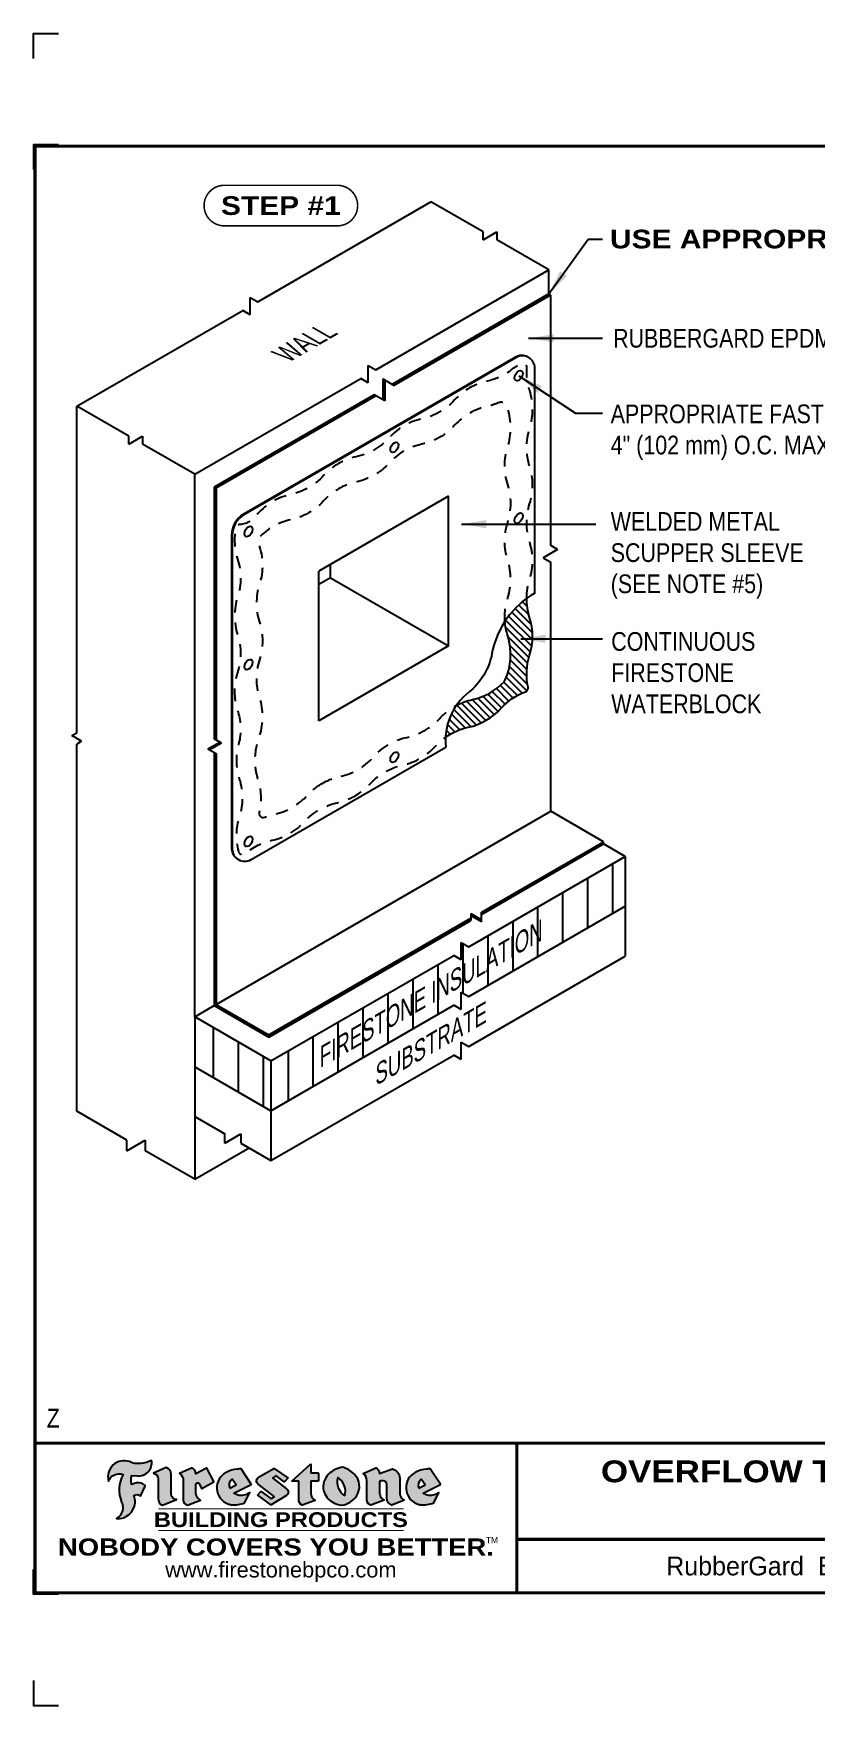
# Model space of a CAD drawing. Header units: inches. Extents: x 255.4 to 275.5, y 73.5 to 90.2.
# Drawn here: x 255.45 to 263.29, y 73.47 to 90.24 of the extents above; entities that cross this region are included whole.
import ezdxf
from ezdxf.enums import TextEntityAlignment as Align

# ---------------------------------------------------------------- set-up
doc = ezdxf.new("R2010")
doc.units = ezdxf.units.IN
doc.header["$MEASUREMENT"] = 0
doc.linetypes.add('HIDDEN2', pattern=[0.1875, 0.125, -0.0625])
doc.layers.get('0').update_dxf_attribs({"linetype": 'CONTINUOUS'})
doc.layers.get('DEFPOINTS').update_dxf_attribs({"linetype": 'CONTINUOUS'})
for name, color, linetype in [('FSBP-ACCESSORY-OTHER', 7, 'CONTINUOUS'), ('FSBP-ANNO-NOTE', 7, 'CONTINUOUS'), ('FSBP-INSULATION', 7, 'CONTINUOUS'), ('FSBP-MEMBRANE', 7, 'CONTINUOUS'), ('FSBP-SEALANTS', 1, 'CONTINUOUS'), ('FSBP-SUBSTRATE-GENERIC', 9, 'CONTINUOUS'), ('FSBP-TTLB', 7, 'CONTINUOUS'), ('FSBP-TTLB-BORDER', 7, 'CONTINUOUS'), ('FSBP-TTLB-TEXT', 7, 'CONTINUOUS'), ('FSBP-WALL-CURB', 9, 'CONTINUOUS')]:
    doc.layers.add(name, color=color, linetype=linetype)
doc.styles.add('FSBP_ARIAL', font='arial.ttf')
doc.styles.add('FSBP_ARIAL_BOLD', font='')
doc.styles.add('FSBP_ARIAL_NAR', font='ARIALN.TTF')
doc.styles.add('FSBP_BANKGOTHIC', font='bgothm.ttf')
doc.styles.get('FSBP_ARIAL_BOLD').set_extended_font_data('Arial Black')
doc.dimstyles.new('FSBP-LEADER', dxfattribs={"dimtxt": 0.1875, "dimasz": 0.25, "dimexe": 0.0625, "dimexo": 0.125, "dimgap": 0.125, "dimtad": 0, "dimtih": 1, "dimtoh": 1, "dimdec": 4, "dimzin": 0, "dimdsep": 46, "dimlunit": 4, "dimtxsty": 'FSBP_ARIAL_NAR', "dimcen": 0.09375, "dimclrd": 256, "dimclre": 256, "dimclrt": 256, "dimadec": 0, "dimazin": 0, "dimtfac": 1, "dimtdec": 4, "dimtofl": 0, "dimtmove": 0, "dimatfit": 3, "dimfxl": 0, "dimtolj": 1, "dimtzin": 0, "dimlwd": -1, "dimlwe": -1, "dimarcsym": 0})

# ---------------------------------------------------------------- blocks, each defined once
blk = doc.blocks.new('TTLB-EPDM_2')
at = {"layer": 'FSBP-TTLB-TEXT'}
h = blk.add_hatch(color=1, dxfattribs=at)
edge = h.paths.add_edge_path()
edge.add_arc((1.037309769669573, -0.1982514792917306), 0.1319107607348553, 264.0410451462098, 370.3106169565175)
edge.add_arc((1.027551646585694, 0.1214293576525799), 0.3273056962876235, 270.05058356628535, 295.23459397187514, ccw=False)
edge.add_arc((1.022801957313345, -0.06680179986895154), 0.1391656561713503, 249.3281275763668, 272.0749124149863, ccw=False)
edge.add_line((0.9736743133014443, -0.1970076156048179), (0.9474927838574558, -0.1852745150568325))
edge.add_arc((0.8939498971398288, -0.3394262635682071), 0.1631857907024099, 70.84590087378872, 194.3325259843273)
edge.add_arc((0.8444260109029493, -0.4259936440910768), 0.1179914261095279, 70.96950098067128, 156.9641407594482, ccw=False)
edge.add_arc((1.153141409296894, -0.4684497516079468), 0.3110405457095052, 150.3231137483159, 203.2084295854517)
edge.add_arc((0.7562495500622943, -0.6412608153899899), 0.1218587156617311, 0.8849157075190988, 24.34668939894999, ccw=False)
edge.add_arc((0.7493781665697374, -0.6475258110744375), 0.1289731377238325, -58.36655102076742, 3.6216782311386737, ccw=False)
edge.add_arc((0.8256699029544474, -0.5792158350996106), 0.1783301886510354, 267.2205474105585, 354.1381621173521)
edge.add_arc((0.7903121048625305, -0.6011409294291745), 0.212787892960859, 0.9996158580669322, 21.00503380861244)
edge.add_arc((1.01880712263941, -0.5666691048185161), 0.05136395668415847, 40.82117713173261, 125.52727787225791, ccw=False)
edge.add_line((1.057676976260041, -0.5330924682126437), (1.102776947655911, -0.4308018311949837))
edge.add_arc((1.040858222524664, -0.4699705673995949), 0.07326744446031509, 32.31675181867256, 66.31481236598174)
edge.add_arc((1.032262518825329, -0.5063316993097662), 0.1102246948011782, 69.8179132332389, 125.254734720681)
edge.add_arc((1.127708877207287, -0.368959353531244), 0.1659710644737306, 164.1569669952081, 196.5811013160487, ccw=False)
edge.add_line((0.9680425188342383, -0.3236487780942383), (1.023615334387159, -0.3294494641845773))
h = blk.add_hatch(color=1, dxfattribs=at)
edge = h.paths.add_edge_path()
edge.add_line((1.275239419159561, -0.6223407783464694), (1.415345367376062, -0.5660418822574371))
edge.add_arc((1.421019305783958, -0.5090099247487757), 0.05731350411836949, 181.9717871001989, 264.31851000495806, ccw=False)
edge.add_line((1.363739737527226, -0.5109819325197265), (1.363412352251203, -0.3102363679013962))
edge.add_arc((1.294263659668751, -0.3103491388303989), 0.06914878453844908, 0.0934405599591014, 72.42834396969012)
edge.add_line((1.315139561173908, -0.2444268274366692), (1.186839444240604, -0.3024209471341379))
edge.add_arc((1.175246268095289, -0.3585110609420917), 0.05727567197445628, -0.017399788185912257, 78.322067691347, ccw=False)
edge.add_line((1.232521937428658, -0.3585284546236807), (1.232574268422297, -0.555126496687123))
edge.add_arc((1.305699496415486, -0.5558575689677219), 0.07312888236350451, 179.4272023230205, 245.3845503102953)
h = blk.add_hatch(color=1, dxfattribs=at)
edge = h.paths.add_edge_path()
edge.add_line((1.792026821926584, -0.3839679064720229), (1.722158956877934, -0.2518542302253621))
edge.add_arc((1.720119655279638, -0.2529327078887852), 0.002306916790721817, 27.87197133405656, 117.3766794470751)
edge.add_line((1.719058846382097, -0.250884159729182), (1.610638460368705, -0.3070279753467702))
edge.add_arc((1.547088841662962, -0.3061026658494403), 0.06355635479880145, 359.165808011073, 425.8793658831422)
edge.add_line((1.573061729235633, -0.2480956029480268), (1.446879247402876, -0.3051325108639702))
edge.add_arc((1.407812067100189, -0.370357133046621), 0.07602957263902092, -3.441403975725109, 59.07992244284969, ccw=False)
edge.add_line((1.483704536400296, -0.3749210150788969), (1.483704536400296, -0.5723838140635706))
edge.add_arc((1.54053746518044, -0.568254406115083), 0.05698275005415228, 184.1557352478595, 255.3066498366543)
edge.add_line((1.526084036778343, -0.6233736605654059), (1.657291340682093, -0.570650514527486))
edge.add_arc((1.688298576827198, -0.5021390388423987), 0.0752015358480571, 207.5160880841914, 245.649226723163, ccw=False)
edge.add_arc((1.721050197024907, -0.4914488168456328), 0.1093332836229113, 179.4823365255141, 204.5537900001094, ccw=False)
edge.add_line((1.611721375809452, -0.4904610114968335), (1.611721375809452, -0.4126404716788983))
edge.add_arc((1.628589765097195, -0.414159299036043), 0.01693662875851176, 28.356188110622725, 174.8549701683585, ccw=False)
edge.add_arc((1.627340435522395, -0.4197189881350504), 0.02111886817708033, 22.216893572439517, 40.10213956426492, ccw=False)
edge.add_line((1.646891420738257, -0.4117336534413738), (1.666638796144639, -0.4549750258192233))
edge.add_arc((1.668737246926742, -0.4540167099035481), 0.002306916790685496, 204.545128184284, 299.6323508190091)
edge.add_line((1.669877862091766, -0.4560219186518992), (1.791128135493295, -0.3870515928837648))
edge.add_line((1.791128135493295, -0.3870515928837648), (1.792026821926584, -0.3839679064720229))
h = blk.add_hatch(color=1, dxfattribs=at)
h.paths.add_polyline_path([(2.063388732080512, -0.2583237030618903, 0.02524281661523788), (2.025024361750752, -0.2610532129309178, 0.1213611957758757), (1.901773912052249, -0.3008158885520373, 0.6151668103976068), (1.93274136141747, -0.6099060679591872, 0.05306812109568645), (1.967936229862175, -0.617865745600497, 0.1150932231766138), (2.099126721549737, -0.5994933789882708), (2.151195569562105, -0.4944891916583316, -0.08755405562188731), (2.104230609512001, -0.5187113292177372, -0.265591761123442), (1.992692314386659, -0.5010701623316862), (2.165347897647223, -0.4141184325909109, 0.4518949533370738), (2.166222728871162, -0.4107679608846269)])
h.paths.add_polyline_path([(2.014217313945437, -0.4188965037300676), (1.951113654018855, -0.4515330109460507, -0.3720533890450154), (1.973177450672722, -0.3607130665457561)], flags=16)
h = blk.add_hatch(color=1, dxfattribs=at)
edge = h.paths.add_edge_path()
edge.add_arc((2.260407392426802, -0.3775796671688782), 0.04152450223225729, 123.20805433950699, 232.2027298779723, ccw=False)
edge.add_line((2.237665217914071, -0.3428366421988329), (2.393535971665983, -0.2540943745380986))
edge.add_arc((2.394677353533142, -0.2560991469722482), 0.002306916790741334, 55.64644466176611, 119.65426054492559, ccw=False)
edge.add_line((2.395979141996861, -0.2541946229174954), (2.531809646140459, -0.3470380726374032))
edge.add_arc((2.530468902927946, -0.3489153772789875), 0.002306916790700397, -42.731101238422525, 54.4661353739603, ccw=False)
edge.add_line((2.532163440279987, -0.3504807552658491), (2.498457913851155, -0.3869673252714421))
edge.add_arc((2.496763376499139, -0.3854019472845934), 0.002306916790672934, 233.7527076894875, 317.26889876138785, ccw=False)
edge.add_line((2.495399362263356, -0.38726241234572), (2.413849913492982, -0.3274738082119626))
edge.add_arc((2.412485899257181, -0.3293342732731342), 0.002306916790720064, 53.75270768979358, 124.4135619297835)
edge.add_line((2.41118211687575, -0.3274311136421062), (2.382933981293377, -0.346782838468144))
edge.add_arc((2.38423776367478, -0.3486859980991606), 0.002306916790694898, 124.4135619293799, 231.8459020253626)
edge.add_line((2.382812599816248, -0.3505000469010184), (2.519899969301207, -0.4581994452042721))
edge.add_arc((2.494247019847682, -0.4908523236374461), 0.04152450223225742, -55.21225898295222, 51.84590202520428, ccw=False)
edge.add_line((2.517938320565804, -0.5249552055672808), (2.364434947484597, -0.6179520922513717))
edge.add_arc((2.36323960192349, -0.6159790200102006), 0.002306916790726996, 233.2955624372927, 301.20872157023314, ccw=False)
edge.add_line((2.361860787187538, -0.6178285429225383), (2.231266621301074, -0.5204709167214361))
edge.add_arc((2.232647938930649, -0.5186232623475259), 0.002306916790697672, 135.5134179846393, 233.21798691998708, ccw=False)
edge.add_line((2.231002150870836, -0.5170067083764565), (2.262839375599356, -0.4845937328397696))
edge.add_arc((2.264485163659225, -0.4862102868108537), 0.002306916790748497, 53.0352839999411, 135.513417985369, ccw=False)
edge.add_line((2.265872365996302, -0.4843670465239001), (2.361834678328762, -0.5565872257804898))
edge.add_arc((2.363221880665761, -0.5547439854936304), 0.002306916790627066, 233.0352840000685, 302.2362632414394)
edge.add_line((2.36445241715569, -0.5566953042850713), (2.39428499383348, -0.5378823484768844))
edge.add_arc((2.393054457343549, -0.5359310296853765), 0.002306916790685166, 302.2362632406177, 412.2027298768422)
edge.add_line((2.394468296066179, -0.5341081404551886), (2.234958295420142, -0.4103916733127022))
h = blk.add_hatch(color=1, dxfattribs=at)
edge = h.paths.add_edge_path()
edge.add_line((2.763460561272041, -0.2072496393923444), (2.763460561272041, -0.2969520779963801))
edge.add_arc((2.765767478062699, -0.2969520779963943), 0.00230691679065842, 179.9999999996471, 269.9999999996471)
edge.add_line((2.765767478062685, -0.2992589947870528), (2.835417693520355, -0.2992589947870528))
edge.add_arc((2.835417693520355, -0.3015659115777538), 0.002306916790701052, 0, 90, ccw=False)
edge.add_line((2.837724610311056, -0.3015659115777538), (2.837724610311056, -0.3790761307453892))
edge.add_arc((2.83541769352037, -0.3790761307453749), 0.002306916790686842, 269.99999999964706, 359.99999999964706, ccw=False)
edge.add_line((2.835417693520355, -0.3813830475360618), (2.765767478062685, -0.3813830475360618))
edge.add_arc((2.765767478062699, -0.3836899643267202), 0.00230691679065842, 90.00000000035294, 180.0000000003529)
edge.add_line((2.763460561272041, -0.3836899643267344), (2.763460561272041, -0.5033995910642801))
edge.add_arc((2.836735953378943, -0.5071368822038516), 0.07337063740681413, 177.0802527808789, 245.3249543133826)
edge.add_line((2.806105814540615, -0.5738080530967267), (2.674529557384915, -0.6226036013049594))
edge.add_arc((2.708610405062069, -0.564298408791804), 0.06753517344606039, 177.0345319916277, 239.6926428024901, ccw=False)
edge.add_line((2.641165668230087, -0.560804539009709), (2.641165668230087, -0.3836899643267344))
edge.add_arc((2.638858751439429, -0.3836899643267202), 0.00230691679065842, 359.9999999996471, 449.999999999647)
edge.add_line((2.638858751439443, -0.3813830475360618), (2.572857950769389, -0.3813830475360618))
edge.add_line((2.572857950769389, -0.3813830475360618), (2.763460561272041, -0.2072496393923444))
h = blk.add_hatch(color=1, dxfattribs=at)
edge = h.paths.add_edge_path(flags=16)
edge.add_arc((2.940363509127394, -0.4847985213681437), 0.1684614578629418, 344.5558804047865, 417.0140046669545)
edge.add_arc((3.194458079644619, -0.3883534532477785), 0.1684614578629414, 164.5558804047864, 237.0140046669546)
edge = h.paths.add_edge_path()
edge.add_arc((3.069375116502199, -0.4399344555144872), 0.1828726885096673, 136.0914512150047, 191.213418978326)
edge.add_arc((3.064939550433406, -0.4318234379590333), 0.1803148804748503, 194.0167254156723, 240.6663730831859)
edge.add_arc((3.098047041778981, -0.3845058757092554), 0.2378525180183701, 239.2975390661776, 264.2889872773176)
edge.add_arc((3.04884478212623, -0.4190232383793012), 0.203760689247156, 277.1986764832036, 326.503572961274)
edge.add_arc((3.077739326803546, -0.4341046616465112), 0.171374865791709, 325.3768876809902, 406.3828327799087)
edge.add_arc((3.011839488065919, -0.4896144380417797), 0.2571945645850002, 44.28462553519766, 73.82901434867304)
edge.add_arc((3.117152499586992, -0.4983433120546693), 0.2579560664039132, 97.50292863483666, 134.1039137579027)
h = blk.add_hatch(color=1, dxfattribs=at)
edge = h.paths.add_edge_path()
edge.add_line((3.322690228557462, -0.5721896537377091), (3.322690228557462, -0.3749210150788969))
edge.add_arc((3.246797759257384, -0.3703571330465745), 0.076029572638996, 356.5585960242387, 419.0799224428129)
edge.add_line((3.285864939560099, -0.3051325108639702), (3.412047421392799, -0.2480956029480268))
edge.add_arc((3.386074533820159, -0.3061026658494941), 0.06355635479883807, 0.3962622833877276, 65.87936588318718, ccw=False)
edge.add_line((3.449629368605429, -0.3056631084210863), (3.580526418688805, -0.2593848434574539))
edge.add_arc((3.555744121700958, -0.3530904070730321), 0.09692726601172152, 2.366977007666776, 75.18615851992018, ccw=False)
edge.add_line((3.652588689330287, -0.3490873311063041), (3.652588689330287, -0.4883770011386872))
edge.add_arc((3.761877549389556, -0.4914934052703811), 0.1093332836229047, 178.3666365323574, 204.5537900000422)
edge.add_arc((3.729125929191727, -0.5021836272670953), 0.07520153584796169, 207.5160880841711, 245.2240541443093)
edge.add_line((3.697611150971852, -0.5704631245385627), (3.572585913552643, -0.6207021253773775))
edge.add_arc((3.59534718600759, -0.5526356419907701), 0.07177131519198746, 180.3328587115751, 251.51018566665869, ccw=False)
edge.add_line((3.523577081955409, -0.5530525936986663), (3.523577081955409, -0.4153032515383615))
edge.add_arc((3.486319529276879, -0.4148773504126441), 0.0372599868942854, 359.3450650296066, 449.0500281941028)
edge.add_arc((3.482769874121713, -0.4419622099033496), 0.06447454900600783, 86.29402372314017, 119.8211331593848)
edge.add_line((3.450707067966732, -0.3860252459975726), (3.450707067966732, -0.4904610114968335))
edge.add_arc((3.560035889182251, -0.491448816845647), 0.1093332836229751, 179.4823365255069, 204.5537900001023)
edge.add_arc((3.527284268984408, -0.5021390388424952), 0.07520153584796385, 207.5160880841699, 245.6492267231416)
edge.add_line((3.496277032839316, -0.570650514527486), (3.365069728935509, -0.6233736605654059))
edge.add_arc((3.37950248606194, -0.5682868177318081), 0.05694615642555727, 183.9298782390169, 255.318496325343, ccw=False)
h = blk.add_hatch(color=1, dxfattribs=at)
h.paths.add_polyline_path([(3.957695472291277, -0.2583237030618903, 0.02524281661523822), (3.919331101961575, -0.2610532129309178, 0.1085638477195505), (3.807890832595604, -0.2939221658134414, 0.6425897848490651), (3.827048101628293, -0.6099060679591872, 0.05306812109569052), (3.862242970072884, -0.617865745600497, 0.1150932231766133), (3.993433461760503, -0.5994933789882708), (4.045502309772871, -0.4944891916583316, -0.08755405562189084), (3.998537349722767, -0.5187113292177372, -0.2655917611234366), (3.886999054597368, -0.5010701623316862), (4.059654637857989, -0.4141184325909109, 0.4518949533370731), (4.060529469081928, -0.4107679608846269)])
h.paths.add_polyline_path([(3.90852405415626, -0.4188965037300676), (3.845420394229677, -0.4515330109460507, -0.3720533890450147), (3.867484190883488, -0.3607130665457561)], flags=16)
at = {"layer": 'DEFPOINTS', "linetype": 'Continuous', "ltscale": 1.75}
for points in [[(-0.015625, 13.88083333333333), (-0.015625, 14.13083333333333), (0.234375, 14.13083333333333)], [(-0.015625, -2.380833333333342), (-0.015625, -2.630833333333342), (0.234375, -2.630833333333342)]]:
    blk.add_lwpolyline(points, dxfattribs=at)
at = {"layer": 'DEFPOINTS', "color": 1}
for points in [[(0.234375, 13.015625), (-0.015625, 13.015625), (-0.015625, 12.765625)], [(0.234375, -1.515625), (-0.015625, -1.515625), (-0.015625, -1.265625)]]:
    blk.add_lwpolyline(points, dxfattribs=at)
at = {"layer": 'FSBP-TTLB', "const_width": 0.03125}
for points in [[(0, 0), (0, -1.5), (20, -1.5), (20, 0), (0, 0)], [(4.825208527206769, 0), (4.825208527206769, -0.9643749050531198)], [(4.825208527206769, -0.9643749050531198), (15.84028770518938, -0.9643749050531198)], [(4.825208527206769, -0.9643749050531198), (4.825208527206769, -1.5)]]:
    blk.add_lwpolyline(points, dxfattribs=at)
at = {"layer": 'FSBP-TTLB-BORDER', "const_width": 0.03125}
blk.add_lwpolyline([(20, 0), (20, 13), (0, 13), (0, 0)], dxfattribs=at)
at = {"layer": 'FSBP-TTLB-TEXT', "color": 1}
blk.add_line((0.7358432058323388, -0.379822754145593), (0.7358432058323388, -0.379822754145593), dxfattribs=at)
for points in [[(1.023615323725323, -0.3294494630716969, 0.5000510906601082), (1.167090420776901, -0.1746414942047778, -0.1103304102359608), (1.027840608309816, -0.2058762110801382, -0.09957876667165425), (0.9736743133014443, -0.1970076156048179), (0.9474927838574558, -0.1852745150568325, 0.5978159689075124), (0.7358432058323388, -0.379822754145593, -0.3938834584182213), (0.8828996422548698, -0.3144510229727047, 0.2349406564350952), (0.86727108227484, -0.5910237178633082, -0.1027304183841549), (0.8780937320133262, -0.6393788197974146, -0.2772692352614086), (0.8170223912655956, -0.7573362346216896, 0.3985429150902959), (1.003067614090241, -0.5974286950643517, 0.0875124847930418), (0.9889600163401155, -0.5248671157293501, -0.3874031597924062), (1.057676976260041, -0.5330924682126437), (1.102776947655911, -0.4308018311949837, 0.1494423498871741), (1.07029056398062, -0.4028746979725923, 0.2467195073738216), (0.9686394281704906, -0.4163228904100862, -0.1424285161541127), (0.9680425188342383, -0.3236487780942383), (1.023615334387159, -0.3294494641845773)], [(2.166222728871162, -0.4107679608846269), (2.063388732080512, -0.2583237030618903, 0.02524281661523788), (2.025024361750752, -0.2610532129309178, 0.1085638477195265), (1.913584092384895, -0.2939221658134414, 0.6425897848491228), (1.93274136141747, -0.6099060679591872, 0.05306812109568648), (1.967936229862175, -0.617865745600497, 0.1150932231766137), (2.099126721549737, -0.5994933789882708), (2.151195569562105, -0.4944891916583316, -0.0875540556218873), (2.104230609512001, -0.5187113292177372, -0.2655917611234418), (1.992692314386659, -0.5010701623316862), (2.165347897647223, -0.4141184325909109)], [(2.763460561272041, -0.2072496393923444), (2.763460561272041, -0.2969520779963801, 0.4142135623730958), (2.765767478062685, -0.2992589947870528), (2.835417693520355, -0.2992589947870528, -0.414213562373095), (2.837724610311056, -0.3015659115777538), (2.837724610311056, -0.3790761307453892, -0.4142135623730938), (2.835417693520355, -0.3813830475360618), (2.765767478062685, -0.3813830475360618, 0.4142135623730958), (2.763460561272041, -0.3836899643267344), (2.763460561272041, -0.5033995910642801, 0.3068985753588853), (2.806105814540615, -0.5738080530967267), (2.674529557384915, -0.6226036013049594, -0.2804194150632976), (2.641165668230087, -0.560804539009709), (2.641165668230087, -0.3836899643267344, 0.414213562373095), (2.638858751439443, -0.3813830475360618), (2.572857950769389, -0.3813830475360618), (2.763460561272041, -0.2072496393923444)], [(4.060529469081928, -0.4107679608846269), (3.957695472291277, -0.2583237030618903, 0.02524281661523788), (3.919331101961575, -0.2610532129309178, 0.1085638477195265), (3.807890832595604, -0.2939221658134414, 0.6425897848491228), (3.827048101628293, -0.6099060679591872, 0.05306812109568648), (3.862242970072884, -0.617865745600497, 0.1150932231766137), (3.993433461760503, -0.5994933789882708), (4.045502309772871, -0.4944891916583316, -0.0875540556218873), (3.998537349722767, -0.5187113292177372, -0.2655917611234418), (3.886999054597368, -0.5010701623316862), (4.059654637857989, -0.4141184325909109)], [(4.059654637857989, -0.4141184325909109, 0.4518949533370731), (4.060529469081928, -0.4107679608846269, 0.4518949533370731)]]:
    blk.add_lwpolyline(points, format="xyb", dxfattribs=at)
for points in [[(1.275239419159561, -0.6223407783464694), (1.415345367376062, -0.5660418822574371, -0.3756100036733062), (1.363739737527226, -0.5109819325197265), (1.363412352251203, -0.3102363679013962, 0.3265360292958048), (1.315139561173908, -0.2444268274366692), (1.186839444240604, -0.3024209471341379, -0.3557863980845349), (1.232521937428658, -0.3585284546236807), (1.232574268422297, -0.555126496687123, 0.2960110723418457)], [(1.792026821926584, -0.3839679064720229), (1.722158956877934, -0.2518542302253621, 0.4116839150163434), (1.719058846382097, -0.250884159729182), (1.610638460368705, -0.3070279753467702, 0.2996033003794034), (1.573061729235633, -0.2480956029480268), (1.446879247402876, -0.3051325108639702, -0.2797757560995365), (1.483704536400296, -0.3749210150788969), (1.483704536400296, -0.5723838140635706, 0.320828638474519), (1.526084036778343, -0.6233736605654059), (1.657291340682093, -0.570650514527486, -0.1679398621276611), (1.621603752698661, -0.5368819723450571, -0.1098333365370753), (1.611721375809452, -0.4904610114968335), (1.611721375809452, -0.4126404716788983, -0.743334502655012), (1.64349420176768, -0.4061152228778298, -0.07819791644735608), (1.646891420738257, -0.4117336534413738), (1.666638796144639, -0.4549750258192233, 0.4404648714563479), (1.669877862091766, -0.4560219186518992), (1.791128135493295, -0.3870515928837648)], [(2.234958295420142, -0.4103916733127022, -0.5150044486718882), (2.237665217914071, -0.3428366421988329), (2.393535971665983, -0.2540943745380986, -0.2867822934100265), (2.395979141996861, -0.2541946229174954), (2.531809646140459, -0.3470380726374032, -0.4515027974650387), (2.532163440279987, -0.3504807552658491), (2.498457913851155, -0.3869673252714421, -0.3814439164929681), (2.495399362263356, -0.38726241234572), (2.413849913492982, -0.3274738082119626, 0.3184718635035665), (2.41118211687575, -0.3274311136421062), (2.382933981293377, -0.346782838468144, 0.5064094529656681), (2.382812599816248, -0.3505000469010184), (2.519899969301207, -0.4581994452042721, -0.5043597839115849), (2.517938320565804, -0.5249552055672808), (2.364434947484597, -0.6179520922513717, -0.3053163970316367), (2.361860787187538, -0.6178285429225383), (2.231266621301074, -0.5204709167214361, -0.4541703869768119), (2.231002150870836, -0.5170067083764565), (2.262839375599356, -0.4845937328397696, -0.3762644290664977), (2.265872365996302, -0.4843670465239001), (2.361834678328762, -0.5565872257804898, 0.3114700032088108), (2.36445241715569, -0.5566953042850713), (2.39428499383348, -0.5378823484768844, 0.520381097387146), (2.394468296066179, -0.5341081404551886)], [(2.937624918725987, -0.3131105398334029, 0.2452625673097023), (2.889993533867141, -0.4754966266250307, 0.2064059665179019), (2.976604338974084, -0.5890186876871866, 0.1094800500670344), (3.074378098474654, -0.6211778035979165, 0.2185147641853038), (3.218764944843201, -0.5314757029352819, 0.3689489483072479), (3.195959963110113, -0.3100352223135445, 0.1296305888694145), (3.0834694040758, -0.242595816912754, 0.1610736375384317)], [(3.322690228557462, -0.5721896537377091), (3.322690228557462, -0.3749210150788969, 0.2797757560995341), (3.285864939560099, -0.3051325108639702), (3.412047421392799, -0.2480956029480268, -0.2937618496109166), (3.449629368605429, -0.3056631084210863), (3.580526418688805, -0.2593848434574539, -0.3288760160581939), (3.652588689330287, -0.3490873311063041), (3.652588689330287, -0.4883770011386872, 0.114762897203527), (3.662431105063263, -0.536926560769686, 0.166032965990522), (3.697611150971852, -0.5704631245385627), (3.572585913552643, -0.6207021253773775, -0.3209557512194564), (3.523577081955409, -0.5530525936986663), (3.523577081955409, -0.4153032515383615, 0.4127061514896111), (3.48693727661589, -0.3776224848030694, 0.1473421876160361), (3.450707067966732, -0.3860252459975726), (3.450707067966732, -0.4904610114968335, 0.1098333365370753), (3.460589444855941, -0.5368819723450855, 0.1679398621276611), (3.496277032839316, -0.570650514527486), (3.365069728935509, -0.6233736605654059, -0.3219729545308964), (3.322690228557462, -0.5721896537377091, 29.1476284739)], [(1.951113654018855, -0.4515330109460507), (2.014217313945437, -0.4188965037300676), (1.973177450672722, -0.3607130665457561, 0.3720533890450154)], [(3.10274193015772, -0.5296595419651595, 0.3271311138286319), (3.032079658614293, -0.3434924326507627, 0.3271311138286322)], [(3.845420394229677, -0.4515330109460507), (3.90852405415626, -0.4188965037300676), (3.867484190883488, -0.3607130665457561, 0.3720533890450154)]]:
    blk.add_lwpolyline(points, format="xyb", close=True, dxfattribs=at)
at = {"layer": 'FSBP-TTLB-TEXT', "const_width": 0.0078125}
for points in [[(1.233926579809207, -0.6584455781731435), (3.691229482685259, -0.6584455781731577)], [(1.233926579809207, -0.8761560960495984), (3.691229482685259, -0.8761560960495842)]]:
    blk.add_lwpolyline(points, dxfattribs=at)
at = {"layer": 'FSBP-TTLB-TEXT', "color": 1}
for centre, start, end in [((1.789987520328282, -0.3850463841354355), 299.6323508193319, 27.87197133380463), ((2.164310260790558, -0.412058050385383), 296.7304547840455, 34.00233684987403)]:
    blk.add_arc(centre, 0.00230691679068068, start, end, dxfattribs=at)
at = {"layer": 'FSBP-TTLB-TEXT', "lineweight": 18, "style": 'FSBP_ARIAL_BOLD'}
blk.add_text('BUILDING PRODUCTS', height=0.1484375, dxfattribs=at).set_placement((2.462578031247233, -0.7673008371113639), align=Align.MIDDLE_CENTER)
at = {"layer": 'FSBP-TTLB-TEXT', "color": 1}
for s, height, style, p in [('NOBODY COVERS YOU BETTER.', 0.171875, 'FSBP_ARIAL_BOLD', (2.412604263603384, -1.041650450587369)), ('TM', 0.0625, 'FSBP_BANKGOTHIC', (4.576671173373001, -0.9725745042934193))]:
    blk.add_text(s, height=height, dxfattribs=dict(at, style=style)).set_placement(p, align=Align.MIDDLE_CENTER)
at = {"layer": 'FSBP-TTLB-TEXT'}
for s, height, style, p in [('RubberGard  EPDM', 0.1875, 'FSBP_BANKGOTHIC', (7.443365678241776, -1.23218745252656)), ('www.firestonebpco.com', 0.15625, 'FSBP_ARIAL', (2.462578031247233, -1.268657306740124))]:
    blk.add_text(s, height=height, dxfattribs=dict(at, style=style)).set_placement(p, align=Align.MIDDLE_CENTER)
for tag, height, style, p in [('MAXIMUM_WARRANTY', 0.1875, 'FSBP_ARIAL_BOLD', (18.03987100774941, 0.2240244307510579)), ('ACCPT_SYSTEMS', 0.21875, 'FSBP_ARIAL', (12.49438170418193, -1.23218745252656))]:
    blk.add_attdef(tag, text='', height=height, dxfattribs=dict(at, style=style)).set_placement(p, align=Align.MIDDLE_LEFT)
for tag, height, style, p in [('DETAIL_DESCP_LINE_1', 0.21875, 'FSBP_ARIAL_BOLD', (10.33118450231211, -0.2831249841755152)), ('DETAIL_DESCP_LINE_2', 0.21875, 'FSBP_ARIAL_BOLD', (10.33118450231211, -0.6812499208775904)), ('ISSUE_REV_DATE', 0.21875, 'FSBP_ARIAL', (16.84069633627263, -0.7282559425942452)), ('DETAIL_NUMBER', 0.4375, 'FSBP_ARIAL', (18.91941590748775, -0.8931630692489421))]:
    blk.add_attdef(tag, text='', height=height, dxfattribs=dict(at, style=style)).set_placement(p, align=Align.MIDDLE_CENTER)

msp = doc.modelspace()

# ---------------------------------------------------------------- hatches: boundary and pattern name
at = {"layer": 'FSBP-INSULATION'}
h = msp.add_hatch(dxfattribs=at)
h.set_pattern_fill('LINE', color=256, scale=2, angle=90, style=0)
h.set_pattern_definition([(90, (0, 0), (-0.25, 1.530757942277972e-17), [])])
h.paths.add_polyline_path([(261.3744593808587, 81.4853436881077), (261.3744593808586, 81.98534368810783), (259.8064448017159, 81.08005004874651), (259.7313190271707, 81.12342393490317), (259.7313190271707, 80.94992839027655), (259.6561932526257, 80.99330227643323), (257.8257667314769, 79.93650503171628), (257.8257667314769, 79.43650503171611), (259.6561932526257, 80.49330227643307), (259.7313190271707, 80.44992839027637), (259.7313190271707, 80.62342393490304), (259.8064448017158, 80.58005004874636)])
h.paths.add_polyline_path([(257.0616561938673, 80.37766445629572), (257.0616561938673, 79.87766445629545), (257.8257667314769, 79.43650503171612), (257.8257667314769, 79.9365050317162)])
h.paths.add_polyline_path([(258.2572952151022, 79.79995654164581), (260.6986598569293, 81.14480479102942), (260.6986598569293, 81.48086222730353), (258.2572952151022, 80.13601397791994)], flags=24)
at = {"layer": 'FSBP-MEMBRANE'}
h = msp.add_hatch(color=256, dxfattribs=at)
h.paths.add_polyline_path([(259.8285227962364, 81.34279678482632), (259.8285227962364, 81.3652967848263), (257.8042161028122, 80.19656277045543), (257.8042161028122, 80.1740627704554)])
h.paths.add_polyline_path([(259.8285227962364, 81.41214691191286), (259.8285227962364, 81.38964691191286), (259.9339823803679, 81.32875979262595), (259.9339823803679, 81.35125979262594)])
h.paths.add_polyline_path([(261.1579530299123, 82.11034368810789), (261.1579530299123, 82.13284368810793), (259.9339823803678, 81.42618390411323), (259.9339823803678, 81.40368390411321)])
h.paths.add_polyline_path([(257.276097487734, 80.50147219503484), (257.2760974877339, 83.01704657574473), (257.2566119161486, 83.02829657574478), (257.2566119161488, 80.49022219503486), (257.8042161028122, 80.17406277045536), (257.8042161028122, 80.1965627704554)])
h.paths.add_polyline_path([(257.3318177565907, 83.1211242067501), (257.3123321850056, 83.13237420675009), (257.1943381781608, 83.06425033513544), (257.213823749746, 83.05300033513547)])
h.paths.add_polyline_path([(257.276097487734, 85.6764359940177), (257.2566119161487, 85.68768599401774), (257.2566119161487, 83.16454431897394), (257.276097487734, 83.15329431897389)])
h.paths.add_polyline_path([(258.878392062307, 86.60152119796857), (258.8589064907218, 86.6127711979686), (257.2566119161487, 85.68768599401771), (257.276097487734, 85.67643599401771)])
h.paths.add_polyline_path([(258.9655027142604, 86.76210438724178), (258.9460171426753, 86.77335438724177), (258.9460171426753, 86.56247783961393), (258.9655027142604, 86.55122783961394)])
h.paths.add_polyline_path([(260.6298344148341, 87.61271691167016), (260.6103488432489, 87.62396691167015), (259.0415309380299, 86.71820947178247), (259.0610165096151, 86.70695947178251)])
at = {"layer": 'FSBP-SEALANTS'}
h = msp.add_hatch(dxfattribs=at)
h.set_pattern_fill('ANSI31', color=256, scale=0.4, angle=90, style=0)
h.set_pattern_definition([(135, (37.00895314159084, 0), (-0.03535533905932738, -0.03535533905932738), [])])
h.paths.add_polyline_path([(260.3744747395359, 83.63490991619298, 0.3723032463560242), (260.4006956821879, 83.68268395855048, -0.131029199478694), (260.4166010770552, 84.00226966375912, 0.1562111424500819), (260.416746558278, 84.38105433475843, -0.0781410538569446), (260.387089496665, 84.57168460899422, 0.0898505381020508), (260.1693469026253, 84.3423940485993, 0.05966744553546718), (260.197288285371, 84.19737389122442, -0.1877316359819261), (260.1698990792797, 83.74775807380567, -0.08248302675877783), (260.1622278976743, 83.73646240218847, -0.1501961694680269), (259.8440624519955, 83.55788314532617, 0.069925208922764), (259.6818668220529, 83.49813978390009, 0.1391282791313161), (259.5743167417708, 83.17979864648872, -0.1014906117692563), (259.8026085467012, 83.28054113634333, 0.1564078712525049), (260.1310391234753, 83.47016061825393, -0.1200404413578507)])

# ---------------------------------------------------------------- linework, layer by layer
at = {"layer": 'FSBP-ACCESSORY-OTHER', "linetype": 'Continuous'}
for p, q in [((259.603537122888, 85.59522009491378), (258.3044990172114, 84.84522009491381)), ((258.4219657795943, 84.77740062803115), (258.4219657795943, 84.91303956179645))]:
    msp.add_line(p, q, dxfattribs=at)
at = {"layer": 'FSBP-ACCESSORY-OTHER'}
msp.add_line((258.4219657795943, 84.77740062803115), (258.3044990172114, 84.7095811611485), dxfattribs=at)
for points in [[(260.3969151313225, 86.99222235503453, 0.2606096530102215), (260.2749089141016, 86.99054823584416), (257.556320000856, 85.42097019496596, 0.2679491924311051), (257.4313200008561, 85.20446384401986), (257.431320000856, 82.06585658600324)], [(260.4695625266725, 84.62530885049713), (260.4695625266725, 86.87871374396751, 0.5773502691896266), (260.2820625266725, 86.98696691944056), (257.5634736134269, 85.41738887856256, 0.267949192431141), (257.4384736134269, 85.20088252761643), (257.4384736134269, 82.0617264458597, 0.5773502691896379), (257.6259736134269, 81.95347327038665), (259.5774794961845, 83.08017571712197)], [(260.4695625266727, 84.62530885049723, 0.2199081582640841), (260.0390900073536, 84.01828164836016, -0.1808569271781147), (259.8062692597254, 83.6314234154783, 0.2586474524307216), (259.5774794961845, 83.08017571712193, -2.480974137286482)], [(257.4313200008559, 82.06585658600325, 0.2768239942687528), (257.4974309325794, 81.95559744743632, 0.2768239942687528)]]:
    msp.add_lwpolyline(points, format="xyb", dxfattribs=at)
at = {"layer": 'FSBP-ACCESSORY-OTHER', "linetype": 'Continuous'}
for centre, major_axis, ratio in [((260.3071827634628, 86.8045696210264), (-0.02870495792324175, -0.04971844555217831), 0.5773502691896035), ((259.0622712455227, 86.08581962102642), (-0.02870495792324174, -0.04971844555217831), 0.5773502691896034), ((260.3071827634628, 85.37647009491377), (-0.02870495792324174, -0.04971844555217831), 0.5773502691896035), ((257.6008533766365, 85.24206962102643), (-0.02870495792324175, -0.04971844555217831), 0.5773502691896035), ((257.6008533766365, 83.9087362876931), (-0.02870495792324174, -0.04971844555217831), 0.5773502691896035), ((259.0622712455227, 82.97962056880115), (-0.02870495792324174, -0.04971844555217831), 0.5773502691896035), ((257.6008533766365, 82.13587056880118), (-0.02870495792324174, -0.04971844555217831), 0.5773502691896035)]:
    msp.add_ellipse(centre, major_axis=major_axis, ratio=ratio, dxfattribs=at)
at = {"layer": 'FSBP-ANNO-NOTE', "const_width": 0.015625}
msp.add_lwpolyline([(257.359221830459, 88.30609073011831), (258.4907908129284, 88.30609073011831, 0.9999999999999999), (258.4907908129284, 88.7130295283603), (257.359221830459, 88.7130295283603, 0.9999999999999999)], format="xyb", close=True, dxfattribs=at)
at = {"layer": 'FSBP-INSULATION', "linetype": 'Continuous'}
for p, q in [((259.8064448017158, 81.08005004874651), (261.3744593808585, 81.98534368810776)), ((261.3744593808585, 81.98534368810793), (261.1579530299124, 82.11034368810793)), ((261.3744593808586, 81.98534368810789), (261.3744593808586, 81.48534368810773)), ((259.8064448017158, 80.58005004874636), (261.3744593808585, 81.4853436881076)), ((257.8257667314769, 79.93650503171627), (259.6561932526257, 80.9933022764332)), ((259.7313190271707, 80.94992839027655), (259.6561932526257, 80.99330227643323)), ((259.7313190271707, 80.94992839027653), (259.7313190271707, 81.12342393490319)), ((259.7313190271707, 81.12342393490319), (259.8064448017158, 81.08005004874654)), ((257.0616561938673, 80.37766445629565), (257.2566119161488, 80.49022219503483)), ((257.8257667314769, 79.43650503171611), (259.6561932526257, 80.49330227643304)), ((259.7313190271707, 80.4499283902764), (259.6561932526257, 80.49330227643307)), ((259.7313190271707, 80.44992839027637), (259.7313190271707, 80.62342393490303)), ((259.7313190271707, 80.62342393490303), (259.8064448017158, 80.58005004874639)), ((257.8257667314769, 79.93650503171621), (257.0616561938673, 80.37766445629573)), ((257.0616561938673, 80.37766445629562), (257.0616561938673, 79.8776644562954)), ((257.0616561938673, 79.8776644562954), (257.8257667314769, 79.43650503171611)), ((257.8257667314769, 79.93650503171627), (257.8257667314769, 79.43650503171611))]:
    msp.add_line(p, q, dxfattribs=at)
at = {"layer": 'FSBP-MEMBRANE', "linetype": 'Continuous'}
for p, q in [((260.6103488432488, 87.62396691167014), (259.0415309380299, 86.71820947178249)), ((260.629834414834, 87.61271691167015), (259.0610165096151, 86.7069594717825)), ((260.629834414834, 87.61271691167015), (260.6103488432488, 87.62396691167014)), ((260.629834414834, 85.10115057150738), (260.629834414834, 87.61271691167015)), ((258.9460171426753, 86.77335438724175), (259.0610165096151, 86.70695947178247)), ((258.9460171426753, 86.77335438724178), (258.9460171426753, 86.56247783961398)), ((258.9655027142604, 86.76210438724179), (258.9655027142604, 86.55122783961396)), ((258.8589064907218, 86.61277119796857), (257.2566119161488, 85.68768599401771)), ((258.878392062307, 86.60152119796858), (257.276097487734, 85.67643599401772)), ((258.9655027142604, 86.55122783961396), (258.8589064907219, 86.61277119796857)), ((257.2566119161487, 85.68768599401774), (257.276097487734, 85.67643599401772)), ((257.2566119161487, 85.68768599401774), (257.2566119161487, 83.164544318974)), ((257.276097487734, 85.67643599401772), (257.276097487734, 83.15329431897392)), ((259.603537122888, 84.09522009491378), (259.603537122888, 85.59522009491378)), ((260.695579217755, 85.06319279184312), (260.551652470557, 84.98009664560475)), ((260.695579217755, 85.06319279184312), (260.629834414834, 85.10115057150738)), ((260.551652470557, 84.98009664560475), (260.629834414834, 84.93495827903065)), ((260.629834414834, 82.43775311268756), (260.629834414834, 84.93495827903065)), ((258.4219657795943, 84.77740062803115), (259.603537122888, 84.09522009491376)), ((257.3318177565907, 83.12112420675011), (257.2566119161486, 83.164544318974)), ((257.1943381781608, 83.06425033513547), (257.3123321850056, 83.13237420675013)), ((257.1943381781608, 83.0642503351355), (257.2760974877339, 83.01704657574471)), ((257.3318177565907, 83.12112420675011), (257.213823749746, 83.05300033513548)), ((257.2566119161486, 83.02829657574479), (257.2566119161487, 80.49022219503489)), ((257.2760974877339, 83.01704657574471), (257.276097487734, 80.50147219503485)), ((257.2760974877339, 80.5014721950349), (260.629834414834, 82.4377531126875)), ((259.9339823803678, 81.42618390411322), (261.1579530299124, 82.13284368810794)), ((261.1579530299123, 82.11034368810793), (261.1579530299123, 82.13284368810794)), ((259.9339823803678, 81.40368390411321), (261.1579530299124, 82.11034368810793)), ((257.8042161028122, 80.1965627704554), (259.8285227962364, 81.3652967848263)), ((257.8042161028122, 80.1740627704554), (259.8285227962364, 81.34279678482632)), ((259.8285227962364, 81.41214691191287), (259.9339823803678, 81.35125979262598)), ((259.8285227962364, 81.41214691191287), (259.8285227962364, 81.34279678482632)), ((259.9339823803678, 81.32875979262597), (259.8285227962364, 81.38964691191286)), ((259.9339823803678, 81.32875979262597), (259.9339823803678, 81.42618390411322)), ((257.2566119161487, 80.49022219503489), (257.8042161028122, 80.1740627704554)), ((257.276097487734, 80.50147219503485), (257.8042161028122, 80.1965627704554)), ((257.8042161028122, 80.17406277045542), (257.8042161028122, 80.1965627704554))]:
    msp.add_line(p, q, dxfattribs=at)
at = {"layer": 'FSBP-MEMBRANE'}
for p, q in [((258.3044990172114, 83.34522009491378), (258.3044990172114, 84.84522009491384)), ((259.603537122888, 84.09522009491378), (258.3044990172114, 83.34522009491378)), ((261.1579530299123, 82.13284368810803), (260.629834414834, 82.43775311268756))]:
    msp.add_line(p, q, dxfattribs=at)
at = {"layer": 'FSBP-SEALANTS', "linetype": 'HIDDEN2', "flags": 128}
for points in [[(260.387089496665, 84.57168460899422, -0.07732180026902805), (260.4167465580396, 84.76029209061302, 0.1564078712524583), (260.4167465580396, 85.13953105443424, -0.1569806702370001), (260.4168920390239, 85.51831451746688, 0.1564078712525052), (260.4168920390239, 85.89755348128809, -0.1569806702372034), (260.4170375200084, 86.27633694432072, 0.1564078712525052), (260.4170375200084, 86.65557590814181, -0.09617843498152984), (260.3890439977145, 86.89063195787205, 0.5745144348247586), (260.3445149083676, 86.9211672605989, 0.1306783393102121), (260.2104240248521, 86.84317084189242, -0.09566061939715939), (259.9939176739058, 86.75060115026068, 0.1564078712525018), (259.6654870971318, 86.56098166835011, -0.1564078712524899), (259.3370565203577, 86.37136218643951, 0.1564078712525052), (259.0086259435837, 86.18174270452894, -0.156407871252505), (258.6801953668096, 85.99212322261835, 0.1564078712524584), (258.3517647900355, 85.80250374070776, -0.1564078712524626), (258.0233342132614, 85.61288425879717, 0.1564078712524584), (257.6949036364873, 85.42326477688658, -0.2411278025976083), (257.5118997001031, 85.31200169302781, 0.3370707383984908), (257.4740849661259, 85.2786168295726, 0.1282054471062329), (257.4913953414975, 84.96576760451104, -0.1564078712525052), (257.4913953414975, 84.58652864068982, 0.1569806702370365), (257.4912498605132, 84.2077451776572, -0.1564078712525012), (257.4912498605132, 83.828506213836, 0.15698067024823), (257.4911043795369, 83.44972275077788, -0.127412335548001), (257.5089850088883, 83.13951304099933, 0.104550775580309), (257.4825780941958, 82.88518470502135, 0.05158328651458451), (257.508839527912, 82.76072957794123, -0.1567839067131852), (257.5088395279039, 82.38149061414549, 0.1428372296898331), (257.4991334186003, 82.0355381193624, 0.5517173846793204), (257.5663371544205, 82.01425011915876, -0.1226738642902569), (257.8356776200081, 82.1468318455646, 0.1564078712525188), (258.1641081967822, 82.33645132747519, -0.1552899029236134), (258.4907125065806, 82.52406700904339, 0.05617288133187815), (258.6225019772953, 82.56855021960646)], [(260.1693469026252, 84.34239404859927, -0.09565214972265143), (260.1974337663551, 84.57615735425796, 0.1564078712524583), (260.1974337663552, 84.95539631807885, -0.1569806702370005), (260.1975792473395, 85.33417978111149, 0.1564078712525012), (260.1975792473395, 85.71341874493271, -0.1569806702370375), (260.1977247283239, 86.09220220796533, 0.1564078712525052), (260.1977247283239, 86.47144117178655, -0.008907346587392206), (260.1913455906504, 86.49262560809305, 0.4474551303068128), (260.1076106831388, 86.53355568256507, -0.04816574265219439), (259.993917673906, 86.4971925646585, 0.1564078712525018), (259.6654870971319, 86.30757308274792, -0.1564078712524899), (259.3370565203579, 86.11795360083732, 0.1564078712525053), (259.0086259435838, 85.92833411892676, -0.156407871252505), (258.6801953668096, 85.73871463701616, 0.1564078712524584), (258.3517647900355, 85.54909515510558, -0.1564078712524626), (258.0233342132614, 85.35947567319498, 0.1387054358472474), (257.7249033488166, 85.2006987870477, 0.295566607741175), (257.7041212419527, 85.1125075134436, -0.1648814060296465), (257.710708133182, 84.71383694432073, 0.1569806702372179), (257.7105626521976, 84.33505348128811, -0.1564078712525052), (257.7105626521977, 83.95581451746722, 0.1569806702482298), (257.7104171712214, 83.57703105440912, -0.1567839067131852), (257.7104171712132, 83.19779209061338, 0.02508239867339447), (257.6943859440416, 83.13792687686689, 0.1012439053985597), (257.667184717749, 82.89164961074239, 0.054864780452351), (257.6942404630654, 82.75914341380877, -0.1366796534551386), (257.7073251954693, 82.4268766653819, 0.6078635086559259), (257.7633899484285, 82.37861429298044, -0.04210393204847424), (257.8632061285643, 82.40921295999189, 0.1564078712525188), (258.1916367053385, 82.59883244190249, -0.06852393555508664), (258.3220076680859, 82.70702555279074)], [(258.3220076680859, 82.70702555279074, -0.08585240545734193), (258.5182410151368, 82.78644812347069, 0.1564078712525205), (258.8466715919109, 82.97606760538127, -0.162500088556359), (259.1872012984473, 83.178644181505, 0.156407871252505), (259.5156318752214, 83.3682636634156, -0.0855470468474166), (259.6818668220529, 83.49813978390011, -0.0855470468474166)], [(258.6225019772953, 82.56855021960646, 0.09936200717046356), (258.8191430833547, 82.71368649095399, -0.1552899029236381), (259.145747393153, 82.9013021725222, 0.156407871252505), (259.4741779699271, 83.09092165443278, -0.05405912863037349), (259.5743167417708, 83.17979864648873, -0.05405912863037349)]]:
    msp.add_lwpolyline(points, format="xyb", dxfattribs=at)
at = {"layer": 'FSBP-SEALANTS', "flags": 128}
for points in [[(259.5743167417708, 83.17979864648873, -0.1014906117692563), (259.8026085467012, 83.28054113634334, 0.156407871252505), (260.1310391234753, 83.47016061825394, -0.1200404413578474), (260.374474739536, 83.63490991619298, 0.3723032463560132), (260.4006956821879, 83.6826839585505, -0.1310291994787127), (260.4166010770552, 84.00226966375918, 0.1564078712524583), (260.4166010770552, 84.38150862758039, -0.07794784672560752), (260.387089496665, 84.57168460899422, -0.07794784672560752)], [(259.6818668220529, 83.49813978390011, -0.06992520892275998), (259.8440624519955, 83.55788314532617, 0.1501961694680102), (260.1622278976743, 83.73646240218844, 0.08248302675843827), (260.1698990792797, 83.74775807380561, 0.1877316359823568), (260.1972882853707, 84.19737389122534, -0.05966744553506487), (260.1693469026252, 84.34239404859927, -0.05966744553506487)]]:
    msp.add_lwpolyline(points, format="xyb", dxfattribs=at)
at = {"layer": 'FSBP-SUBSTRATE-GENERIC', "linetype": 'Continuous'}
for p, q in [((261.3744593808586, 81.48534368810773), (261.3744593808586, 80.98534368810786)), ((259.8064448017158, 80.08005004874659), (261.3744593808585, 80.98534368810792)), ((259.7313190271707, 80.03667616258997), (259.7313190271707, 80.12342393490329)), ((259.7313190271707, 80.12342393490329), (259.8064448017158, 80.08005004874664)), ((257.8257667314769, 78.9365050317162), (259.6561932526258, 79.99330227643324)), ((259.7313190271707, 79.94992839027665), (259.6561932526257, 79.99330227643333)), ((259.7313190271707, 79.94992839027665), (259.7313190271707, 80.03667616258997)), ((257.0616561938673, 79.37766445629573), (257.3626294594731, 79.20389746037937)), ((257.8257667314769, 79.43650503171611), (257.8257667314769, 78.93650503171624)), ((257.3626294594731, 79.11027202763253), (257.5247934658713, 79.20389746037938)), ((257.3626294594731, 79.11027202763253), (257.3626294594731, 79.20389746037938)), ((257.5247934658713, 79.20389746037938), (257.5247934658713, 79.11027202763253)), ((257.5247934658713, 79.11027202763255), (257.825766731477, 78.93650503171618))]:
    msp.add_line(p, q, dxfattribs=at)
at = {"layer": 'FSBP-WALL-CURB', "linetype": 'Continuous'}
for p, q in [((257.6934725579854, 87.54561780959484), (259.4287774999551, 88.54749658496742)), ((259.9500910468506, 88.2465160683352), (259.4287774999551, 88.54749658496742)), ((259.9500910468506, 88.16629656848242), (260.0890352963532, 88.24651606833511)), ((259.9500910468506, 88.16629656848242), (259.9500910468506, 88.24651606833514)), ((260.0890352963532, 88.24651606833514), (260.0890352963532, 88.16629656848242)), ((260.6103488432488, 87.86531605185012), (260.0890352963532, 88.16629656848257)), ((258.8750439012787, 86.86343727647768), (260.6103488432488, 87.86531605185012)), ((260.6103488432488, 87.62396691167014), (260.6103488432488, 87.86531605185012)), ((257.61834678344, 87.41549615112497), (257.61834678344, 87.58899169575163)), ((257.61834678344, 87.58899169575163), (257.6934725579852, 87.54561780959496)), ((255.8800848505736, 86.49865792857584), (257.543221008895, 87.4588700372817)), ((257.61834678344, 87.415496151125), (257.543221008895, 87.45887003728167)), ((258.7999181267338, 86.73331561800761), (258.7999181267338, 86.90681116263427)), ((258.7999181267338, 86.90681116263427), (258.8750439012788, 86.86343727647763)), ((257.0616561938673, 85.81647739545845), (258.7247923521887, 86.77668950416431)), ((258.7999181267338, 86.73331561800764), (258.7247923521887, 86.77668950416431)), ((256.4013983974692, 86.19767741194347), (255.8800848505737, 86.49865792857581)), ((255.8800848505737, 83.22576022013804), (255.8800848505737, 86.49865792857584)), ((256.4013983974692, 86.11745791209079), (256.5403426469719, 86.1976774119435)), ((256.4013983974692, 86.11745791209079), (256.4013983974692, 86.1976774119435)), ((256.5403426469719, 86.1976774119435), (256.5403426469719, 86.11745791209079)), ((257.0616561938673, 85.81647739545848), (256.5403426469719, 86.11745791209073)), ((257.0616561938673, 80.3776644562957), (257.0616561938673, 85.8164773954585)), ((255.8303894116794, 83.19706854511496), (255.8800848505737, 83.22576022013804)), ((255.9297802894679, 83.1396851950688), (255.8303894116794, 83.19706854511496)), ((255.9297802894678, 83.13968519506876), (255.8800848505737, 83.11099352004568)), ((255.8800848505737, 79.43084608567305), (255.8800848505736, 83.11099352004568)), ((257.0616561938673, 79.8776644562954), (257.0616561938673, 78.74866555255564)), ((256.3815801811869, 79.14130762154615), (255.8800848505737, 79.43084608567305)), ((256.3815801811869, 79.0343482884091), (256.5668391805239, 79.14130762154618)), ((256.3815801811869, 79.0343482884091), (256.3815801811869, 79.14130762154606)), ((256.5668391805239, 79.14130762154603), (256.5668391805239, 79.0343482884091)), ((257.0616561938673, 78.74866555255564), (256.5668391805239, 79.03434828840916)), ((257.0616561938673, 78.74866555255564), (257.6063852234587, 79.0631650044257))]:
    msp.add_line(p, q, dxfattribs=at)

# ---------------------------------------------------------------- block references
ref = msp.add_blockref('TTLB-EPDM_2', (255.4627011304549, 76.10429549643564))
ref.add_attrib('DETAIL_DESCP_LINE_1', 'OVERFLOW THRU-WALL SCUPPER (WELDED SLEEVE)', dxfattribs={"layer": 'FSBP-TTLB-TEXT', "height": 0.21875, "style": 'FSBP_ARIAL_BOLD'}).set_placement((265.7938856327671, 75.82117051226012), align=Align.MIDDLE_CENTER)

# ---------------------------------------------------------------- texts
at = {"layer": 'DEFPOINTS', "style": 'FSBP_ARIAL_NAR'}
msp.add_text('Z', height=0.1875, dxfattribs=at).set_placement((255.5798584845293, 76.35429549643564), align=Align.MIDDLE_LEFT)
at = {"layer": 'FSBP-ANNO-NOTE', "style": 'FSBP_ARIAL_BOLD'}
msp.add_text('STEP #1', height=0.1875, dxfattribs=at).set_placement((257.9250063216937, 88.5095601292393), align=Align.MIDDLE_CENTER)
at = {"layer": 'FSBP-ANNO-NOTE'}
for s, style, p in [('USE APPROPRIATE TERMINATION', 'FSBP_ARIAL_BOLD', (261.2214683343028, 88.17413569264714)), ('RUBBERGARD EPDM MEMBRANE', 'FSBP_ARIAL_NAR', (261.2526709903123, 87.1795696210264))]:
    msp.add_text(s, height=0.1875, dxfattribs=dict(at, style=style)).set_placement(p, align=Align.MIDDLE_LEFT)
at = {"layer": 'FSBP-ANNO-NOTE', "linetype": 'Continuous', "style": 'FSBP_ARIAL_NAR'}
for s, oblique, p in [('WALL', 329.9999999999999, (258.2091324550868, 87.16115365687962)), ('SUBSTRATE', 30, (259.3841635864932, 80.08624587546412))]:
    msp.add_text(s, height=0.1875, rotation=30.00000000000054, dxfattribs=dict(at, oblique=oblique)).set_placement(p, align=Align.MIDDLE)
at = {"layer": 'FSBP-ANNO-NOTE', "style": 'FSBP_ARIAL_NAR', "oblique": 30}
msp.add_text('FIRESTONE INSULATION', height=0.1875, rotation=30.00000000000054, dxfattribs=at).set_placement((259.3841635864932, 80.58624587546412), align=Align.MIDDLE)
at = {"layer": 'FSBP-ANNO-NOTE', "char_height": 0.1875, "attachment_point": 1, "style": 'FSBP_ARIAL_NAR'}
for s, width, heights, insert in [('APPROPRIATE FASTENERS\\P4" (102 mm) O.C. MAX', 3.00699573458769, [0.6491160398800275], (261.2285900639388, 86.51549897054232)), ('WELDED METAL \\PSCUPPER SLEEVE\\P(SEE NOTE #5)', 1.979647592117544, [0.8873713024750032], (261.2289339880795, 85.43717005019735)), ('CONTINUOUS FIRESTONE WATERBLOCK ', 1.979647592117544, [0.8873713024750032], (261.2340368053001, 84.23400654687069))]:
    msp.add_mtext_dynamic_manual_height_columns(s, width=width, gutter_width=5, heights=heights, dxfattribs=dict(at, insert=insert))

# ---------------------------------------------------------------- leaders
at = {"layer": 'FSBP-ANNO-NOTE'}
for points in [[(260.6103488432488, 87.62396691167014), (261.0026709903123, 88.17413569264716), (261.1452632358614, 88.17413569264716)], [(260.4069360350962, 87.1795696210264), (261.1452632358614, 87.1795696210264)], [(260.3071827634628, 86.8045696210264), (260.8776709903123, 86.42956962102642), (261.1452632358614, 86.42956962102642)], [(259.7335663247185, 85.31600594016537), (261.0798547803048, 85.31600594016537)], [(260.3273254693978, 84.1672569701967), (261.1452632358614, 84.1672569701967)]]:
    msp.add_leader(points, dimstyle='FSBP-LEADER', dxfattribs=at)

doc.saveas('drawing.dxf')
